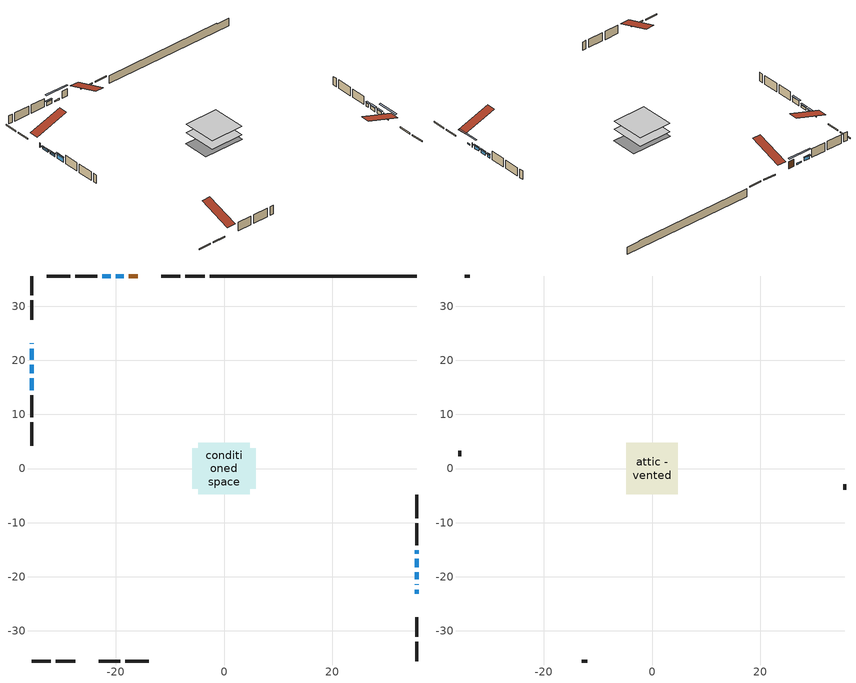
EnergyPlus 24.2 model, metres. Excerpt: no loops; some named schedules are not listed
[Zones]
conditioned space
 floor adiabatic (AdiabaticFloorConstruction): -4.79,-4.79 -4.79,4.79 4.79,4.79 4.79,-4.79 z0.37
 floor foundation (Slab1 construction): -5.84,-3.71 -5.84,3.71 5.84,3.71 5.84,-3.71 z-1.92
 wall outside (RimJoist1 construction): -3.55,35.58 -7.13,35.58 / -35.58,-35.58 -32,-35.58 / -35.58,35.58 -35.58,32 / 35.58,-35.58 35.58,-32 z0.37:0.67
 wall outside (RimJoist2 construction): -8.06,35.58 -11.64,35.58 / -31.07,-35.58 -27.49,-35.58 / -35.58,31.07 -35.58,27.49 / 35.58,-31.07 35.58,-27.49 z0.37:0.67
 wall outside (AdiabaticWallConstruction 1): -15.95,35.58 -17.59,35.58 z0.37:2.4
 wall outside (AdiabaticWallConstruction): -35.58,23.18 -35.58,23.03 / 35.58,-21.49 35.58,-21.41 z0.37:1.59; 35.58,-23.18 35.58,-22.42 / -18.52,35.58 -20.04,35.58 z0.37:0.73; 35.58,-20.49 35.58,-19.16 / 35.58,-18.24 35.58,-16.71 / 35.58,-15.78 35.58,-15.07 / -20.97,35.58 -22.5,35.58 z0.37:1.34; -35.58,22.1 -35.58,20.12 z0.37:1.03; -35.58,19.19 -35.58,17.61 z0.37:1.08; -35.58,16.68 -35.58,14.45 z0.37:1.79
 wall outside (Wall1 construction): -23.42,35.58 -27.46,35.58 / -23.18,-35.58 -19.15,-35.58 / -35.58,13.52 -35.58,9.49 / 35.58,-14.14 35.58,-10.11 z0.37:2.81
 wall outside (Wall2 construction): -28.39,35.58 -32.72,35.58 / -18.22,-35.58 -13.89,-35.58 / -35.58,8.56 -35.58,4.23 / 35.58,-9.18 35.58,-4.85 z0.37:2.81
 wall foundation (FoundationWall1 construction): -2.62,35.58,-1.92 -2.62,35.58,0.37 31.76,35.58,0.37 31.76,35.58,0.16 35.58,35.58,0.16 35.58,35.58,-1.92
 window (WindowConstruction 7): -35.58,23.18 -35.58,23.03 z0.37:1.59
 window (WindowConstruction 9): 35.58,-23.18 35.58,-22.42 z0.37:0.73
 window (WindowConstruction 10): -18.52,35.58 -20.04,35.58 z0.37:0.73
 window (WindowConstruction 8): 35.58,-21.49 35.58,-21.41 z0.37:1.59
 window (WindowConstruction): 35.58,-20.48 35.58,-19.16 z0.37:1.34
 window (WindowConstruction 1): 35.58,-18.24 35.58,-16.71 z0.37:1.34
 window (WindowConstruction 2): 35.58,-15.78 35.58,-15.07 z0.37:1.34
 window (WindowConstruction 3): -20.97,35.58 -22.5,35.58 z0.37:1.34
 window (WindowConstruction 4): -35.58,22.1 -35.58,20.12 z0.37:1.03
 window (WindowConstruction 5): -35.58,19.19 -35.58,17.61 z0.37:1.08
 window (WindowConstruction 6): -35.58,16.68 -35.58,14.45 z0.37:1.79
 door (Door): -15.95,35.58 -17.59,35.58 z0.37:2.4
 ceiling adiabatic (AdiabaticFloorConstruction): 4.79,-4.79 4.79,4.79 -4.79,4.79 -4.79,-4.79 z0.37
attic - vented
 floor to conditioned space (Floor1 construction Reversed): -4.78,-4.78 -4.78,4.78 4.78,4.78 4.78,-4.78 z2.81
 wall outside (Wall3 construction): -33.64,35.58 -34.65,35.58 / -12.96,-35.58 -11.95,-35.58 / -35.58,3.3 -35.58,2.29 / 35.58,-3.92 35.58,-2.92 z0.37:2.81
 roof outside (Roof1 construction): -15.02,35.58,2.81 -15.02,26.26,5.92 -12.57,26.26,5.92 -12.57,35.58,2.81; -24.11,-35.58,2.81 -24.11,-26.26,5.92 -26.57,-26.26,5.92 -26.57,-35.58,2.81; -35.58,24.11,2.81 -26.26,24.11,5.92 -26.26,26.57,5.92 -35.58,26.57,2.81; 35.58,-24.11,2.81 26.26,-24.11,5.92 26.26,-26.57,5.92 35.58,-26.57,2.81
shading: 35.58,-19.78 35.58,-25.82 35.99,-25.82 35.99,-19.78 z3.37; -22.68,35.58 -15.88,35.58 -15.88,35.99 -22.68,35.99 z3.37; 35.58,-18.96 35.58,-20.69 35.99,-20.69 35.99,-18.96 z1.54; 35.58,-16.51 35.58,-18.44 35.99,-18.44 35.99,-16.51 z1.54; 35.58,-14.87 35.58,-15.98 35.99,-15.98 35.99,-14.87 z1.54; -22.7,35.58 -20.77,35.58 -20.77,35.99 -22.7,35.99 z1.54; -35.58,19.92 -35.58,22.3 -35.99,22.3 -35.99,19.92 z1.23; -35.58,17.41 -35.58,19.39 -35.99,19.39 -35.99,17.41 z1.28; -35.58,14.25 -35.58,16.88 -35.99,16.88 -35.99,14.25 z1.99
[Building]
Building 1: Terrain=Suburbs
[Site:Location]
Edmonton Intl AP_AB: Latitude {deg}=53.31; Longitude {deg}=-113.58; Time Zone {hr}=-7; Elevation {m}=723; Keep Site Location Information=Yes
[Site:GroundTemperature:Shallow]
-1.56185, -3.61833, -3.78302, -2.80711, 1.11059, 5.01004, 8.39065, 10.5322, 10.7141, 8.97234, 5.67794, 1.89811
[Site:WaterMainsTemperature]
Calculation Method=Schedule; Temperature Schedule=mains temperature schedule
[Material] Roughness=Rough; Thermal Absorptance=0.9
Name | Thickness {m} | Conductivity {W/m-K} | Density {kg/m3} | Specific Heat {J/kg-K} | Solar Absorptance | Visible Absorptance
asphalt or fiberglass shingles | 0.00635 | 0.162714 | 1121.4 | 1465.45 | 0.4 | 0.4
ceiling loosefill ins | 0.0846667 | 0.0480833 | 16.02 | 1046.75 | 0.7 | 0.7
ceiling stud and cavity | 0.1397 | 0.0930096 | 65.682 | 1177.47 | 0.7 | 0.7
concrete 4.0 in. | 0.1016 | 1.803125 | 2242.8 | 837.4 | 0.7 | 0.7
concrete 8.0 in. | 0.2032 | 1.803125 | 2242.8 | 837.4 | 0.7 | 0.7
door material | 0.04445 | 0.053851 | 512.64 | 1214.23 | 0.7 | 0.7
exterior vertical ins | 0.0271909 | 0.029427 | 32.04 | 1214.23 | 0.7 | 0.7
floor covering | 0.0127 | 0.0433444 | 54.468 | 1339.84 | 0.6 | 0.6
floor rigid ins; wall rigid ins | 0.512978 | 0.029427 | 32.04 | 1214.23 | 0.7 | 0.7
floor stud and cavity | 0.1397 | 1.75129 | 37.0049 | 1207.88 | 0.7 | 0.7
furniture material conditioned space 1 | 0.1524 | 0.115458 | 640.8 | 1214.23 | 0.6 | 0.6
gypsum board | 0.0127 | 0.160291 | 801 | 837.4 | 0.6 | 0.6
gypsum board 1 | 0.0127 | 0.160291 | 801 | 837.4 | 0.7 | 0.7
osb sheathing 0.5 in. | 0.0127 | 0.115458 | 512.64 | 1214.23 | 0.7 | 0.7
osb sheathing 0.75 in. | 0.01905 | 0.115458 | 512.64 | 1214.23 | 0.7 | 0.7
osb sheathing 2.0 in. | 0.0508 | 0.115458 | 512.64 | 1214.23 | 0.7 | 0.7
rim joist stud and cavity | 0.0508 | 0.0315445 | 125.044 | 1163.47 | 0.6 | 0.6
rim joist stud and cavity 1 | 0.0508 | 0.0297245 | 125.044 | 1163.47 | 0.6 | 0.6
wall stud and cavity | 0.1397 | 0.102372 | 139.0536 | 1170.24 | 0.7 | 0.7
wall stud and cavity 1 | 0.1397 | 0.0954735 | 139.0536 | 1170.24 | 0.7 | 0.7
wall stud and cavity 2 | 0.0889 | 6.1454 | 50.32683 | 1063.81 | 0.6 | 0.6
wall stud and cavity 3 | 0.0889 | 0.380278 | 52.3479 | 1209.89 | 0.7 | 0.7
wall stud and cavity 4 | 0.0889 | 0.391764 | 83.0341 | 1211.67 | 0.7 | 0.7
wood siding | 0.0254 | 0.102417 | 544.68 | 1172.36 | 0.4 | 0.4
wood siding 1 | 0.00254 | 0.102417 | 544.68 | 1172.36 | 0.4 | 0.4
wood siding 2; wood siding 3; wood siding 4 | 0.0254 | 0.102417 | 544.68 | 1172.36 | 0.7 | 0.7
[WindowMaterial:SimpleGlazingSystem]
Name | U-Factor {W/m2-K} | Solar Heat Gain Coefficient
WindowMaterial | 2.27915 | 0.55
WindowMaterial 1 | 3.284723 | 0.57
WindowMaterial 2 | 3.27507 | 0.49
WindowMaterial 3 | 3.27961 | 0.54
WindowMaterial 4 | 3.29721 | 0.69
WindowMaterial 5 | 3.29381 | 0.51
WindowMaterial 6 | 3.25804 | 0.39
WindowMaterial 7 | 5.91988 | 0.45
[Construction]
AdiabaticFloorConstruction: floor stud and cavity, floor rigid ins, osb sheathing 0.75 in., floor covering
AdiabaticWallConstruction: wood siding 3, wall rigid ins, wall stud and cavity 3, gypsum board
AdiabaticWallConstruction 1: wood siding 4, wall rigid ins, wall stud and cavity 3, gypsum board
Door: door material
Floor1 construction Reversed: gypsum board, ceiling stud and cavity, ceiling loosefill ins
FoundationWall1 construction: concrete 8.0 in., gypsum board 1
furniture construction conditioned space 1: furniture material conditioned space 1
PartitionWallConstruction: gypsum board, wall stud and cavity 4, gypsum board
RimJoist1 construction: wood siding 2, osb sheathing 2.0 in., rim joist stud and cavity
RimJoist2 construction: wood siding 2, osb sheathing 2.0 in., rim joist stud and cavity 1
Roof1 construction: asphalt or fiberglass shingles
Slab1 construction: concrete 4.0 in.
Wall1 construction: wood siding, osb sheathing 0.5 in., wall stud and cavity, gypsum board
Wall2 construction: wood siding, osb sheathing 0.5 in., wall stud and cavity 1, gypsum board
Wall3 construction: wood siding 1, wall stud and cavity 2
WindowConstruction: WindowMaterial
WindowConstruction 1; WindowConstruction 3: WindowMaterial 1
WindowConstruction 10; WindowConstruction 9: WindowMaterial 7
WindowConstruction 2: WindowMaterial 2
WindowConstruction 4; WindowConstruction 5: WindowMaterial 3
WindowConstruction 6: WindowMaterial 4
WindowConstruction 7: WindowMaterial 5
WindowConstruction 8: WindowMaterial 6
[Zone] Multiplier=1; Part of Total Floor Area=Yes
Name | Volume {m3}
attic - vented | 46.1826
conditioned space | 441.3
[Space]
Name | Zone | Volume {m3}
attic - vented 1 | attic - vented | 46.1826
conditioned space 1 | conditioned space | 441.3
[ZoneInfiltration:EffectiveLeakageArea]
infil attic - vented 1: Zone or Space=attic - vented 1; Schedule=Always On Discrete; Effective Air Leakage Area {cm2}=3185.04; Stack Coefficient=0.000385605; Wind Coefficient=1.32676e-05
[ZoneMixing]
whole house fan mix: Zone or Space=attic - vented; Schedule=Always On Continuous; Design Flow Rate Calculation Method=Flow/Zone; Design Flow Rate {m3/s}=0; Source Zone or Space=conditioned space
[SurfaceProperty:ExposedFoundationPerimeter]
Slab1: Exposed Perimeter Calculation Method=TotalExposedPerimeter; Total Exposed Perimeter {m}=38.203
[InternalMass] Zone or ZoneList=conditioned space; Space or SpaceList=conditioned space 1
Name | Construction | Surface Area {m2}
furniture mass conditioned space 1 | furniture construction conditioned space 1 | 71.3198
partition wall mass | PartitionWallConstruction | 178.3
[Lights]
interior lighting: Zone or ZoneList or Space or SpaceList=conditioned space 1; Schedule=interior lighting schedule; Design Level Calculation Method=LightingLevel; Lighting Level {W}=343.2; Return Air Fraction=0; Fraction Radiant=0.6; Fraction Visible=0.2; Fraction Replaceable=1
[People]
occupants: Zone or ZoneList or Space or SpaceList=conditioned space 1; Number of People Schedule=occupants schedule; Number of People Calculation Method=People; Number of People=3; Fraction Radiant=0.314171; Sensible Heat Fraction=0.56303; Activity Level Schedule=occupants activity schedule; Carbon Dioxide Generation Rate {m3/s-W}=0; Enable ASHRAE 55 Comfort Warnings=No; Mean Radiant Temperature Calculation Type=EnclosureAveraged
[ElectricEquipment] Zone or ZoneList or Space or SpaceList=conditioned space 1; Design Level Calculation Method=EquipmentLevel
Name | Schedule | Design Level {W} | Fraction Latent | Fraction Radiant | Fraction Lost
clothes dryer | clothes dryer schedule | 140.772 | 0.015 | 0.081 | 0.85
clothes washer | clothes washer schedule | 32.1985 | 0.03 | 0.162 | 0.7
cooking range | cooking range schedule | 215.147 | 0.08 | 0.432 | 0.2
dishwasher | dishwasher schedule | 66.8632 | 0.3 | 0.18 | 0.4
fridge | fridge schedule | 72.9452 | 0 | 0.6 | 0
mech vent bath fan 0 | mech vent bath fan 0 schedule | 50.2 | 0 | 0 | 1
mech vent bath fan 1 | mech vent bath fan 1 schedule | 50.2 | 0 | 0 | 1
mech vent house fan | mech vent house fan schedule | 0 | 0 | 0 | 1
mech vent house fan cfis | mech vent house fan cfis schedule | 0 | 0 | 0 | 0
mech vent range fan 0 | mech vent range fan 0 schedule | 57 | 0 | 0 | 1
misc plug loads | misc plug loads schedule | 494.7 | 0.045 | 0.513 | 0.1
whole house fan | Always On Discrete | 0 | 0 | 0 | 1
[OtherEquipment] Zone or ZoneList or Space or SpaceList=conditioned space 1; Design Level Calculation Method=EquipmentLevel
Name | Fuel Type | Schedule | Design Level {W} | Fraction Latent | Fraction Radiant | Fraction Lost
clothes dryer 1 | Electricity | clothes dryer schedule | 0 | 0.015 | 0.081 | 0.85
cooking range 1 | Electricity | cooking range schedule | 0 | 0.08 | 0.432 | 0.2
general water use latent | None | general water use schedule | 62.594 | 1 | 0 | 0
general water use sensible | None | general water use schedule | -61.6891 | 0 | 0.6 | 0
mech vent house fan latent load | None | Always On Discrete | 0 | 1 | 0 | 0
mech vent house fan sensible load | None | Always On Discrete | 0 | 0 | 0 | 0
water heater energy adjustment1 | NaturalGas | Always On Discrete | 0.01 | 0 | 0 | 1
[ZoneInfiltration:DesignFlowRate] Zone or ZoneList or Space or SpaceList=conditioned space 1; Schedule=Always On Discrete; Design Flow Rate Calculation Method=Flow/Zone; Design Flow Rate {m3/s}=0
infil flow; natural vent flow; whole house fan flow
[AvailabilityManager:Scheduled]
furnace airloop Availability Manager: Schedule=Always On Discrete
[Foundation:Kiva]
Foundation Kiva 1: Initial Indoor Air Temperature {C}=18; Wall Height Above Grade {m}=0.369997; Wall Depth Below Slab {m}=0.2032; Custom Block Material Name 1=exterior vertical ins; Custom Block Depth 1 {m}=2.28999; Custom Block X Position 1 {m}=0.2159; Custom Block Z Position 1 {m}=0
[Foundation:Kiva:Settings]
Soil Conductivity {W/m-K}=0.849921; Soil Density {kg/m3}=1842.3; Soil Specific Heat {J/kg-K}=418.7; Ground Solar Absorptivity=0.9; Ground Thermal Absorptivity=0.9; Ground Surface Roughness {m}=0.03; Far-Field Width {m}=40; Deep-Ground Boundary Condition=ZeroFlux; Deep-Ground Depth {m}=40; Minimum Cell Dimension {m}=0.2; Maximum Cell Growth Coefficient=3; Simulation Timestep=Timestep
[Exterior:Lights]
exterior lighting: Schedule=exterior lighting schedule; Design Level {W}=75.6
[EnergyManagementSystem:GlobalVariable]
furnace_airloop_Fan_RTF
infil_program_Qfan
infil_program_Qinf
natural_vent_program_Qnv
natural_vent_program_Qwhf
[EnergyManagementSystem:Sensor]
Name | Output:Variable or Output:Meter Index Key | Output:Variable or Output:Meter
airflow_gain | infil flow | Infiltration Sensible Heat Gain Energy
airflow_gain_1 | natural vent flow | Infiltration Sensible Heat Gain Energy
airflow_gain_2 | whole house fan flow | Infiltration Sensible Heat Gain Energy
airflow_loss | infil flow | Infiltration Sensible Heat Loss Energy
airflow_loss_1 | natural vent flow | Infiltration Sensible Heat Loss Energy
airflow_loss_2 | whole house fan flow | Infiltration Sensible Heat Loss Energy
clg_load_cond |  | Cooling:EnergyTransfer:Zone:CONDITIONED SPACE
clg_sp_s; clg_sp_s_1 | cooling setpoint | Schedule Value
clothes_dryer_exhaust_0_sch_s | clothes dryer exhaust 0 schedule | Schedule Value
cool_season | cooling season schedule | Schedule Value
htg_load_cond |  | Heating:EnergyTransfer:Zone:CONDITIONED SPACE
htg_sp_s; htg_sp_s_1 | heating setpoint | Schedule Value
ig_ee_conv | clothes dryer | Electric Equipment Convective Heating Energy
ig_ee_conv_2 | cooking range | Electric Equipment Convective Heating Energy
ig_ee_conv_4 | fridge | Electric Equipment Convective Heating Energy
ig_ee_conv_5 | misc plug loads | Electric Equipment Convective Heating Energy
ig_ee_conv_6 | whole house fan | Electric Equipment Convective Heating Energy
ig_ee_rad | clothes dryer | Electric Equipment Radiant Heating Energy
ig_ee_rad_2 | cooking range | Electric Equipment Radiant Heating Energy
ig_ee_rad_4 | fridge | Electric Equipment Radiant Heating Energy
ig_ee_rad_5 | misc plug loads | Electric Equipment Radiant Heating Energy
ig_ee_rad_6 | whole house fan | Electric Equipment Radiant Heating Energy
ig_lgt_conv | interior lighting | Lights Convective Heating Energy
ig_lgt_rad | interior lighting | Lights Radiant Heating Energy
ig_lgt_vis | interior lighting | Lights Visible Radiation Heating Energy
ig_oe_conv | clothes dryer 1 | Other Equipment Convective Heating Energy
ig_oe_conv_1 | cooking range 1 | Other Equipment Convective Heating Energy
ig_oe_conv_2 | general water use latent | Other Equipment Convective Heating Energy
ig_oe_conv_3 | general water use sensible | Other Equipment Convective Heating Energy
ig_oe_conv_4 | water heater energy adjustment1 | Other Equipment Convective Heating Energy
ig_oe_rad | clothes dryer 1 | Other Equipment Radiant Heating Energy
ig_oe_rad_1 | cooking range 1 | Other Equipment Radiant Heating Energy
ig_oe_rad_2 | general water use latent | Other Equipment Radiant Heating Energy
ig_oe_rad_3 | general water use sensible | Other Equipment Radiant Heating Energy
ig_oe_rad_4 | water heater energy adjustment1 | Other Equipment Radiant Heating Energy
ig_ppl_conv | occupants | People Convective Heating Energy
ig_ppl_rad | occupants | People Radiant Heating Energy
im_conv | furniture mass conditioned space 1 | Surface Inside Face Convection Heat Gain Energy
im_conv_1 | partition wall mass | Surface Inside Face Convection Heat Gain Energy
im_ig | furniture mass conditioned space 1 | Surface Inside Face Internal Gains Radiation Heat Gain Energy
im_ig_1 | partition wall mass | Surface Inside Face Internal Gains Radiation Heat Gain Energy
im_lgt | furniture mass conditioned space 1 | Surface Inside Face Lights Radiation Heat Gain Energy
im_lgt_1 | partition wall mass | Surface Inside Face Lights Radiation Heat Gain Energy
im_sol | furniture mass conditioned space 1 | Surface Inside Face Solar Radiation Heat Gain Energy
im_sol_1 | partition wall mass | Surface Inside Face Solar Radiation Heat Gain Energy
im_surf | furniture mass conditioned space 1 | Surface Inside Face Net Surface Thermal Radiation Heat Gain Energy
im_surf_1 | partition wall mass | Surface Inside Face Net Surface Thermal Radiation Heat Gain Energy
mech_vent_bath_fan_0_sch_s | mech vent bath fan 0 schedule | Schedule Value
mech_vent_bath_fan_1_sch_s | mech vent bath fan 1 schedule | Schedule Value
mech_vent_range_fan_0_sch_s | mech vent range fan 0 schedule | Schedule Value
mv_conv | mech vent bath fan 0 | Electric Equipment Convective Heating Energy
mv_conv_1 | mech vent bath fan 1 | Electric Equipment Convective Heating Energy
mv_conv_2 | mech vent house fan | Electric Equipment Convective Heating Energy
mv_conv_3 | mech vent house fan cfis | Electric Equipment Convective Heating Energy
mv_conv_4 | mech vent range fan 0 | Electric Equipment Convective Heating Energy
mv_conv_5 | mech vent house fan latent load | Other Equipment Convective Heating Energy
mv_conv_6 | mech vent house fan sensible load | Other Equipment Convective Heating Energy
mv_rad | mech vent bath fan 0 | Electric Equipment Radiant Heating Energy
mv_rad_1 | mech vent bath fan 1 | Electric Equipment Radiant Heating Energy
mv_rad_2 | mech vent house fan | Electric Equipment Radiant Heating Energy
mv_rad_3 | mech vent house fan cfis | Electric Equipment Radiant Heating Energy
mv_rad_4 | mech vent range fan 0 | Electric Equipment Radiant Heating Energy
mv_rad_5 | mech vent house fan latent load | Other Equipment Radiant Heating Energy
mv_rad_6 | mech vent house fan sensible load | Other Equipment Radiant Heating Energy
natural_vent_s | natural vent schedule | Schedule Value
out_pb_s |  | Site Outdoor Air Barometric Pressure
out_wt_s |  | Site Outdoor Air Humidity Ratio
site_vw_s |  | Site Wind Speed
ss_back_out | Window1 | Surface Window Shortwave from Zone Back Out Window Heat Transfer Rate
ss_back_out_1 | Window10 | Surface Window Shortwave from Zone Back Out Window Heat Transfer Rate
ss_back_out_10 | Window9 | Surface Window Shortwave from Zone Back Out Window Heat Transfer Rate
ss_back_out_2 | Window11 | Surface Window Shortwave from Zone Back Out Window Heat Transfer Rate
ss_back_out_3 | Window2 | Surface Window Shortwave from Zone Back Out Window Heat Transfer Rate
ss_back_out_4 | Window3 | Surface Window Shortwave from Zone Back Out Window Heat Transfer Rate
ss_back_out_5 | Window4 | Surface Window Shortwave from Zone Back Out Window Heat Transfer Rate
ss_back_out_6 | Window5 | Surface Window Shortwave from Zone Back Out Window Heat Transfer Rate
ss_back_out_7 | Window6 | Surface Window Shortwave from Zone Back Out Window Heat Transfer Rate
ss_back_out_8 | Window7 | Surface Window Shortwave from Zone Back Out Window Heat Transfer Rate
ss_back_out_9 | Window8 | Surface Window Shortwave from Zone Back Out Window Heat Transfer Rate
ss_conv | Door1 | Surface Inside Face Convection Heat Gain Energy
ss_conv_1 | Window1 | Surface Inside Face Convection Heat Gain Energy
ss_conv_10 | Window8 | Surface Inside Face Convection Heat Gain Energy
ss_conv_11 | Window9 | Surface Inside Face Convection Heat Gain Energy
ss_conv_2 | Window10 | Surface Inside Face Convection Heat Gain Energy
ss_conv_3 | Window11 | Surface Inside Face Convection Heat Gain Energy
ss_conv_4 | Window2 | Surface Inside Face Convection Heat Gain Energy
ss_conv_5 | Window3 | Surface Inside Face Convection Heat Gain Energy
ss_conv_6 | Window4 | Surface Inside Face Convection Heat Gain Energy
ss_conv_7 | Window5 | Surface Inside Face Convection Heat Gain Energy
ss_conv_8 | Window6 | Surface Inside Face Convection Heat Gain Energy
ss_conv_9 | Window7 | Surface Inside Face Convection Heat Gain Energy
ss_ig | Door1 | Surface Inside Face Internal Gains Radiation Heat Gain Energy
ss_ig_1 | Window1 | Surface Inside Face Internal Gains Radiation Heat Gain Energy
ss_ig_10 | Window8 | Surface Inside Face Internal Gains Radiation Heat Gain Energy
ss_ig_11 | Window9 | Surface Inside Face Internal Gains Radiation Heat Gain Energy
ss_ig_2 | Window10 | Surface Inside Face Internal Gains Radiation Heat Gain Energy
ss_ig_3 | Window11 | Surface Inside Face Internal Gains Radiation Heat Gain Energy
ss_ig_4 | Window2 | Surface Inside Face Internal Gains Radiation Heat Gain Energy
ss_ig_5 | Window3 | Surface Inside Face Internal Gains Radiation Heat Gain Energy
ss_ig_6 | Window4 | Surface Inside Face Internal Gains Radiation Heat Gain Energy
ss_ig_7 | Window5 | Surface Inside Face Internal Gains Radiation Heat Gain Energy
ss_ig_8 | Window6 | Surface Inside Face Internal Gains Radiation Heat Gain Energy
ss_ig_9 | Window7 | Surface Inside Face Internal Gains Radiation Heat Gain Energy
ss_lgt | Door1 | Surface Inside Face Lights Radiation Heat Gain Energy
ss_sol | Door1 | Surface Inside Face Solar Radiation Heat Gain Energy
ss_surf | Door1 | Surface Inside Face Net Surface Thermal Radiation Heat Gain Energy
ss_surf_1 | Window1 | Surface Inside Face Net Surface Thermal Radiation Heat Gain Energy
ss_surf_10 | Window8 | Surface Inside Face Net Surface Thermal Radiation Heat Gain Energy
ss_surf_11 | Window9 | Surface Inside Face Net Surface Thermal Radiation Heat Gain Energy
ss_surf_2 | Window10 | Surface Inside Face Net Surface Thermal Radiation Heat Gain Energy
ss_surf_3 | Window11 | Surface Inside Face Net Surface Thermal Radiation Heat Gain Energy
ss_surf_4 | Window2 | Surface Inside Face Net Surface Thermal Radiation Heat Gain Energy
ss_surf_5 | Window3 | Surface Inside Face Net Surface Thermal Radiation Heat Gain Energy
ss_surf_6 | Window4 | Surface Inside Face Net Surface Thermal Radiation Heat Gain Energy
ss_surf_7 | Window5 | Surface Inside Face Net Surface Thermal Radiation Heat Gain Energy
ss_surf_8 | Window6 | Surface Inside Face Net Surface Thermal Radiation Heat Gain Energy
ss_surf_9 | Window7 | Surface Inside Face Net Surface Thermal Radiation Heat Gain Energy
ss_trans_in | Window1 | Surface Window Transmitted Solar Radiation Rate
ss_trans_in_1 | Window10 | Surface Window Transmitted Solar Radiation Rate
ss_trans_in_10 | Window9 | Surface Window Transmitted Solar Radiation Rate
ss_trans_in_2 | Window11 | Surface Window Transmitted Solar Radiation Rate
ss_trans_in_3 | Window2 | Surface Window Transmitted Solar Radiation Rate
ss_trans_in_4 | Window3 | Surface Window Transmitted Solar Radiation Rate
ss_trans_in_5 | Window4 | Surface Window Transmitted Solar Radiation Rate
ss_trans_in_6 | Window5 | Surface Window Transmitted Solar Radiation Rate
ss_trans_in_7 | Window6 | Surface Window Transmitted Solar Radiation Rate
ss_trans_in_8 | Window7 | Surface Window Transmitted Solar Radiation Rate
ss_trans_in_9 | Window8 | Surface Window Transmitted Solar Radiation Rate
ss_trans_out | Window1 | Surface Inside Face Initial Transmitted Diffuse Transmitted Out Window Solar Radiation Rate
ss_trans_out_1 | Window10 | Surface Inside Face Initial Transmitted Diffuse Transmitted Out Window Solar Radiation Rate
ss_trans_out_10 | Window9 | Surface Inside Face Initial Transmitted Diffuse Transmitted Out Window Solar Radiation Rate
ss_trans_out_2 | Window11 | Surface Inside Face Initial Transmitted Diffuse Transmitted Out Window Solar Radiation Rate
ss_trans_out_3 | Window2 | Surface Inside Face Initial Transmitted Diffuse Transmitted Out Window Solar Radiation Rate
ss_trans_out_4 | Window3 | Surface Inside Face Initial Transmitted Diffuse Transmitted Out Window Solar Radiation Rate
ss_trans_out_5 | Window4 | Surface Inside Face Initial Transmitted Diffuse Transmitted Out Window Solar Radiation Rate
ss_trans_out_6 | Window5 | Surface Inside Face Initial Transmitted Diffuse Transmitted Out Window Solar Radiation Rate
ss_trans_out_7 | Window6 | Surface Inside Face Initial Transmitted Diffuse Transmitted Out Window Solar Radiation Rate
ss_trans_out_8 | Window7 | Surface Inside Face Initial Transmitted Diffuse Transmitted Out Window Solar Radiation Rate
ss_trans_out_9 | Window8 | Surface Inside Face Initial Transmitted Diffuse Transmitted Out Window Solar Radiation Rate
s_conv | Floor1 | Surface Inside Face Convection Heat Gain Energy
s_conv_1 | FoundationWall1 | Surface Inside Face Convection Heat Gain Energy
s_conv_10 | RimJoist2:270 | Surface Inside Face Convection Heat Gain Energy
s_conv_11 | RimJoist2:90 | Surface Inside Face Convection Heat Gain Energy
s_conv_12 | Slab1 | Surface Inside Face Convection Heat Gain Energy
s_conv_13 | Wall1:0 | Surface Inside Face Convection Heat Gain Energy
s_conv_14 | Wall1:180 | Surface Inside Face Convection Heat Gain Energy
s_conv_15 | Wall1:270 | Surface Inside Face Convection Heat Gain Energy
